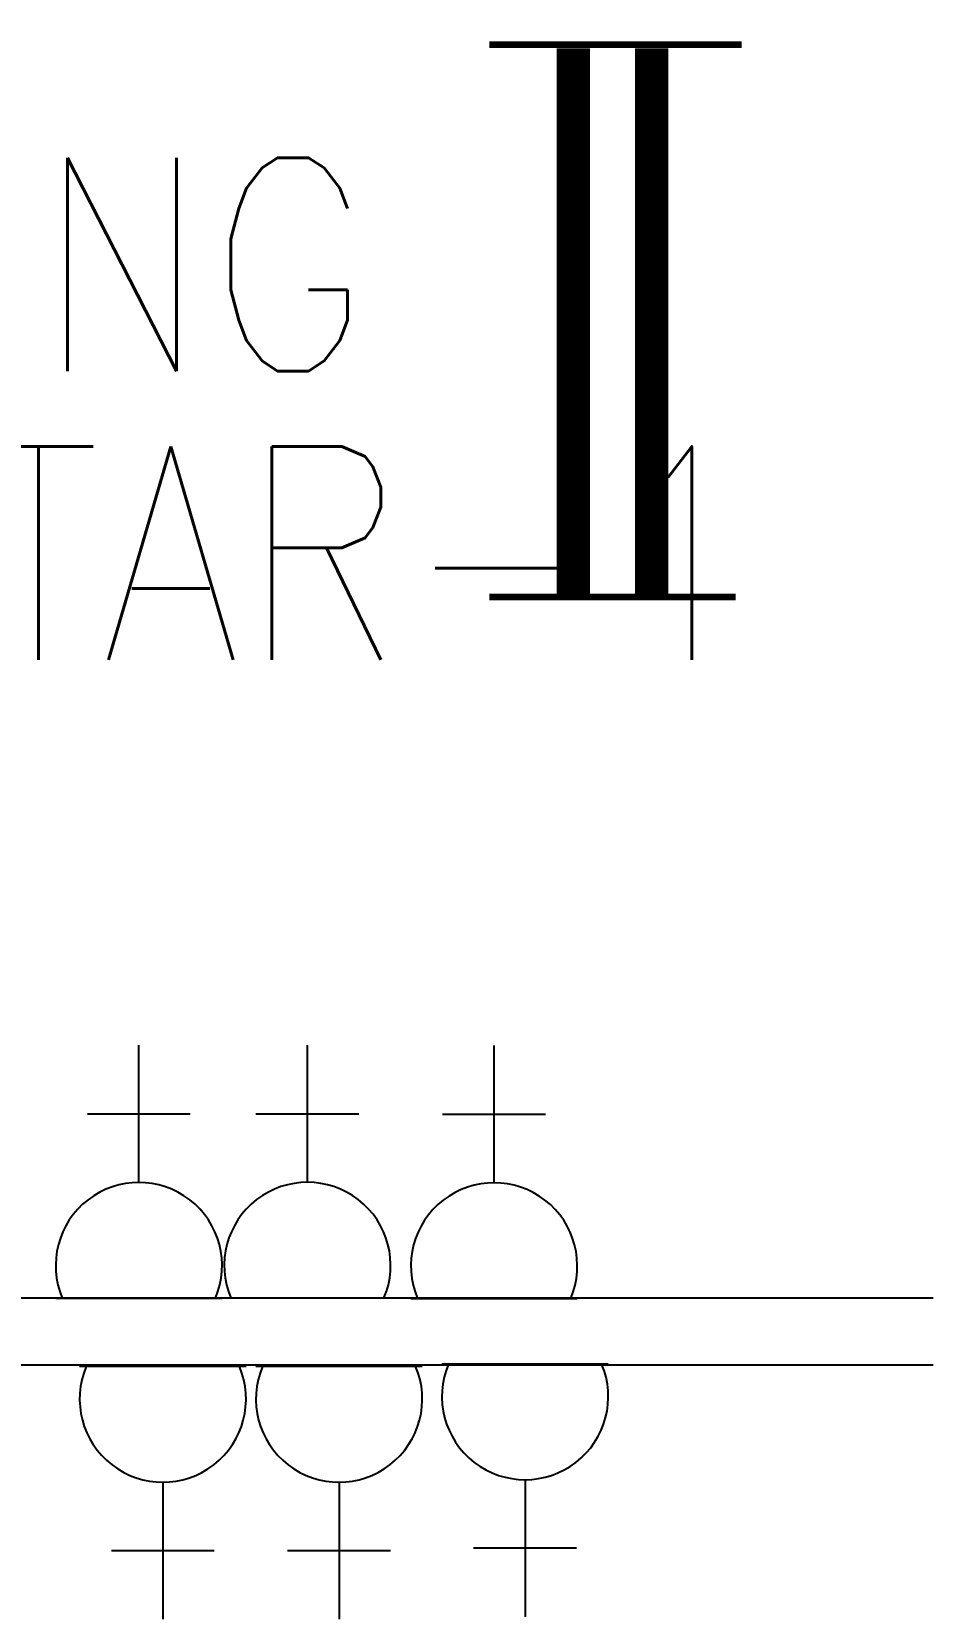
# Model space of a CAD drawing. Header units: inches. Extents: x 16928 to 514628, y -1471 to 241387.
# Drawn here: x 315389 to 316867, y 36009 to 38613 of the extents above; entities that cross this region are included whole.
import ezdxf
from ezdxf.enums import TextEntityAlignment as Align

# ---------------------------------------------------------------- set-up
doc = ezdxf.new("R2010")
doc.units = ezdxf.units.IN
doc.header["$MEASUREMENT"] = 0
for name, color, linetype in [('ELECT', 6, 'Continuous'), ('FITTING', 8, 'Continuous'), ('partition', 8, 'Continuous')]:
    doc.layers.add(name, color=color, linetype=linetype)
doc.layers.add('t3', color=8, linetype='Continuous', lineweight=25)
doc.styles.add('LAILA', font='romans.shx', dxfattribs={"width": 0.85})

msp = doc.modelspace()

# ---------------------------------------------------------------- linework, layer by layer
at = {"layer": 'ELECT', "color": 6}
for p, q in [((315564.9, 36725.3), (315564.9, 36950.3)), ((315841.3, 36725.5), (315841.3, 36950.5)), ((316147.4, 36724.8), (316147.4, 36949.8)), ((316147.4, 36724.8), (316147.4, 36949.8)), ((315480.5, 36837.8), (315649.2, 36837.8)), ((315756.9, 36838), (315925.7, 36838)), ((316063, 36837.3), (316231.7, 36837.3)), ((316063, 36837.3), (316231.7, 36837.3)), ((315428.5, 36535.5), (315701.3, 36535.5)), ((315704.9, 36535.8), (315977.7, 36535.8)), ((316011, 36535), (316283.8, 36535)), ((316011, 36535), (316283.8, 36535)), ((315740.6, 36423.4), (315467.8, 36423.4)), ((316029.6, 36423.4), (315756.8, 36423.4)), ((316334.6, 36427.4), (316061.8, 36427.4)), ((315604.2, 36233.6), (315604.2, 36008.6)), ((315893.2, 36233.6), (315893.2, 36008.6)), ((316198.2, 36237.6), (316198.2, 36012.6)), ((315688.6, 36121.1), (315519.8, 36121.1)), ((315977.6, 36121.1), (315808.8, 36121.1)), ((316282.6, 36125.1), (316113.8, 36125.1))]:
    msp.add_line(p, q, dxfattribs=at)
for centre, start, end in [((315564.9, 36588.9), 336.9763, 203.0237), ((315841.3, 36589.1), 336.9763, 203.0237), ((316147.4, 36588.4), 336.9763, 203.0237), ((316147.4, 36588.4), 336.9763, 203.0237), ((315604.2, 36370), 156.9763, 23.0237), ((315893.2, 36370), 156.9763, 23.0237), ((316198.2, 36374), 156.9763, 23.0237)]:
    msp.add_arc(centre, 136.4, start, end, dxfattribs=at)
at = {"layer": 'FITTING', "color": 3}
for points, const_width in [([(316277.1, 37686), (316277.1, 38586)], 54.6), ([(316405.9, 37686), (316405.9, 38586)], 54.6), ([(316139.4, 38591.9), (316424.5, 38591.9)], 10.9), ([(316278.1, 38591.9), (316553.4, 38591.9)], 10.9), ([(316139.4, 37686), (316414.7, 37686)], 10.9), ([(316268.3, 37686), (316543.5, 37686)], 10.9)]:
    msp.add_lwpolyline(points, dxfattribs=dict(at, const_width=const_width))
at = {"layer": 'partition'}
for p, q in [((316867.5, 36535.5), (312867.5, 36535.5)), ((316867.5, 36425.5), (312867.5, 36425.5))]:
    msp.add_line(p, q, dxfattribs=at)

# ---------------------------------------------------------------- texts
at = {"layer": 't3', "style": 'LAILA', "width": 0.85}
for s, p in [('PENOLONG', (313828.8, 38406.6)), ('PENDAFTAR-1', (313781.3, 37933))]:
    msp.add_text(s, height=350, dxfattribs=at).set_placement(p, align=Align.TOP_LEFT)

doc.saveas('drawing.dxf')
